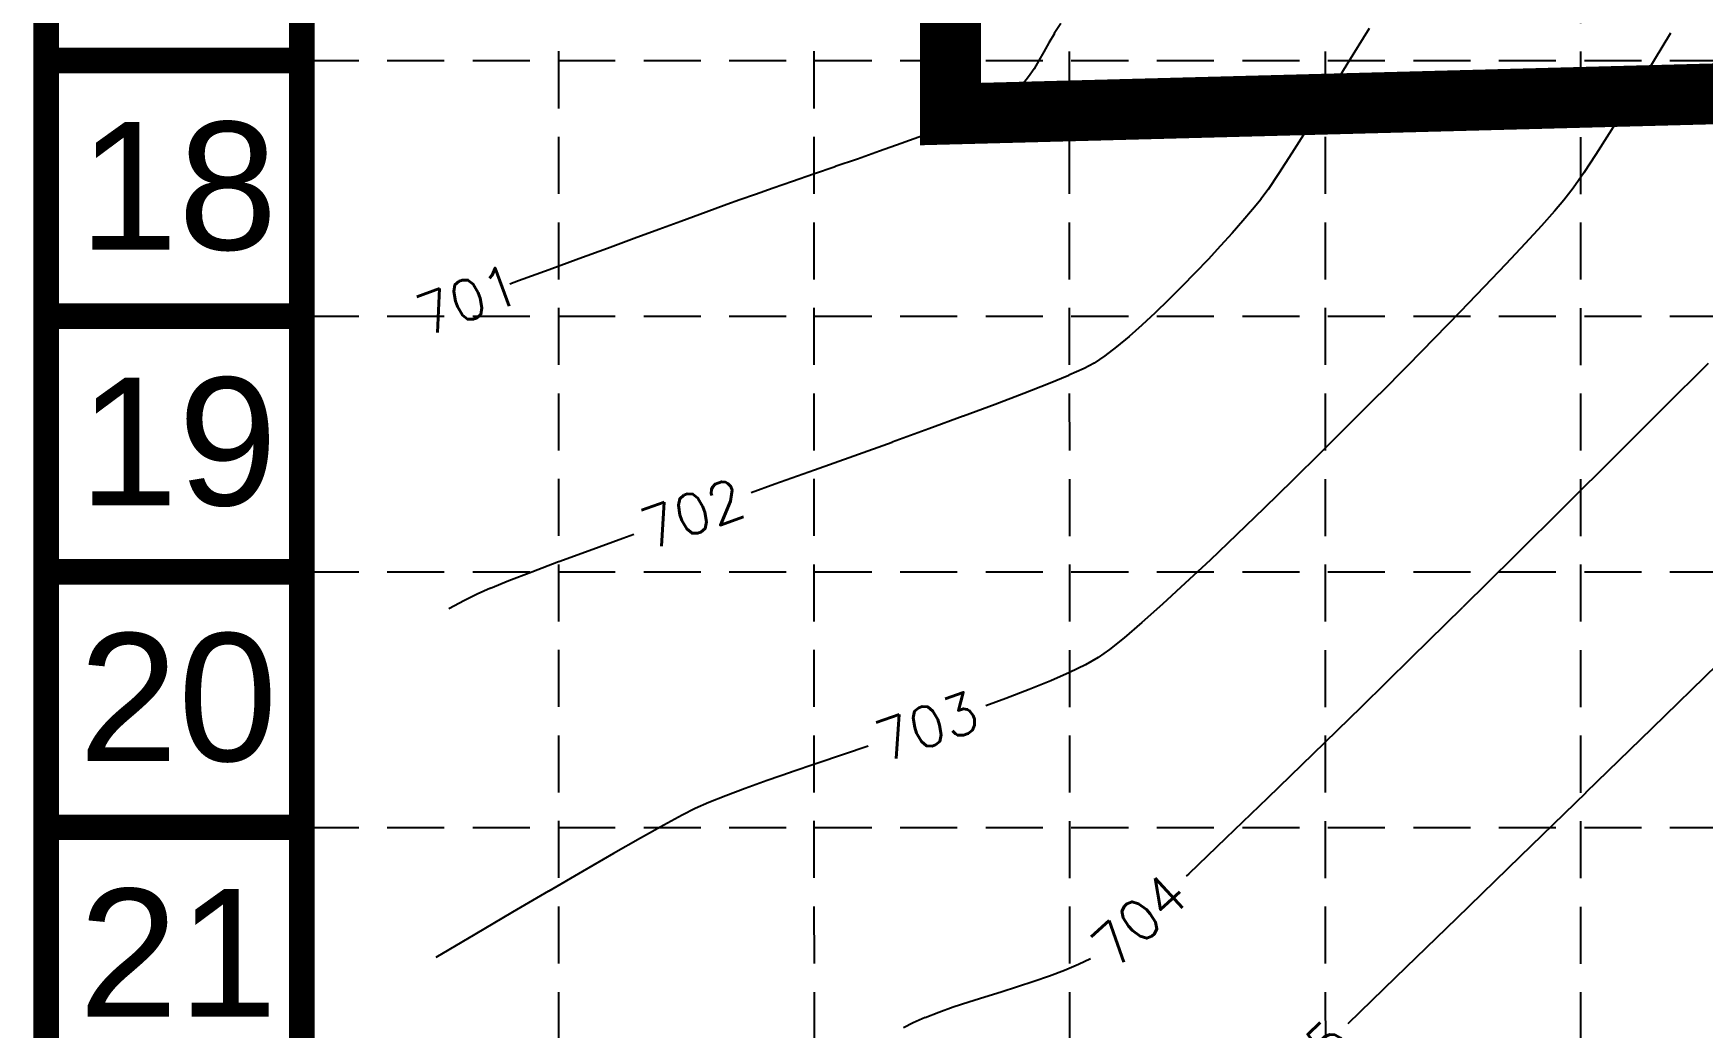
# Model space of a CAD drawing. Extents: x 5513 to 6525, y 3862 to 5479.
# Drawn here: x 5513.3 to 5678, y 4928.2 to 5026.3 of the extents above; entities that cross this region are included whole.
import ezdxf
from ezdxf.enums import TextEntityAlignment as Align

# ---------------------------------------------------------------- set-up
doc = ezdxf.new("R2010")
doc.units = 0
doc.header["$LTSCALE"] = 50
doc.header["$MEASUREMENT"] = 0
doc.linetypes.add('DASH', pattern=[0.375, 0.25, -0.125])
doc.linetypes.add('HIDDEN', pattern=[0.375, 0.25, -0.125])
for name, color, linetype in [('BASE', 7, 'Continuous'), ('CONT-MJR', 6, 'Continuous'), ('CONT-MNR', 14, 'Continuous'), ('GRID', 254, 'HIDDEN'), ('LIMITS OF DISTURBANCE', 1, 'DASH')]:
    doc.layers.add(name, color=color, linetype=linetype)
doc.styles.add('L80', font='simplex', dxfattribs={"height": 4})
doc.styles.get("Standard").update_dxf_attribs({"font": 'ARIAL.TTF'})

msp = doc.modelspace()

# ---------------------------------------------------------------- linework, layer by layer
at = {"layer": 'BASE', "const_width": 2.52}
for points in [[(6523.47, 3863.46), (6523.47, 5477.65), (5514.6, 5477.65), (5514.6, 3863.46)], [(6498.25, 3888.68), (6498.25, 5452.43), (5539.82, 5452.43), (5539.82, 3888.68)]]:
    msp.add_lwpolyline(points, close=True, dxfattribs=at)
for points in [[(5539.82, 5023.66), (5514.6, 5023.66)], [(5539.82, 4998.44), (5514.6, 4998.44)], [(5539.82, 4973.22), (5514.6, 4973.22)], [(5539.82, 4948), (5514.6, 4948)]]:
    msp.add_lwpolyline(points, dxfattribs=at)
at = {"layer": 'CONT-MJR', "color": 42, "extrusion": (0.697148, -0.716927, 0), "elevation": 400.59}
msp.add_lwpolyline([(7532.5, 705), (7523.45, 705)], dxfattribs=at)
at = {"layer": 'CONT-MJR', "color": 42, "extrusion": (0.697055, -0.717017, 0), "elevation": 399.62}
msp.add_lwpolyline([(7523.5, 705), (7514.39, 705)], dxfattribs=at)
at = {"layer": 'CONT-MJR', "color": 42, "elevation": 705}
msp.add_lwpolyline([(5666.51, 4951.41), (5660.04, 4945.13)], dxfattribs=at)
at = {"layer": 'CONT-MJR', "color": 42, "extrusion": (0.696831, -0.717235, 0), "elevation": 397.28}
msp.add_lwpolyline([(7505.5, 705), (7496.73, 705)], dxfattribs=at)
at = {"layer": 'CONT-MJR', "color": 42, "extrusion": (0.696686, -0.717377, 0), "elevation": 395.75}
msp.add_lwpolyline([(7496.81, 705), (7488.45, 705)], dxfattribs=at)
at = {"layer": 'CONT-MJR', "color": 42, "extrusion": (-0.696502, 0.717555, 0), "elevation": -393.83}
msp.add_lwpolyline([(-7488.55, 705), (-7481.99, 705)], dxfattribs=at)
at = {"layer": 'CONT-MNR', "color": 42}
for points, elevation in [([(5614.72, 5027.31), (5614.08, 5026.34)], 701), ([(5613.53, 5025.41), (5613.04, 5024.52)], 701), ([(5673.28, 5023.7), (5671.73, 5021.14)], 703), ([(5642.95, 5023.26), (5640.93, 5019.99)], 702), ([(5610.95, 5021.3), (5610.24, 5020.56)], 701), ([(5671.73, 5021.14), (5670.24, 5018.71)], 703), ([(5604.78, 5017.65), (5603, 5016.96)], 701), ([(5606.35, 5018.3), (5604.78, 5017.65)], 701), ([(5594.65, 5013.94), (5592.46, 5013.19)], 701), ([(5590.32, 5012.45), (5588.26, 5011.74)], 701), ([(5584.58, 5010.46), (5583.04, 5009.92)], 701), ([(5586.34, 5011.08), (5584.58, 5010.46)], 701), ([(5588.26, 5011.74), (5586.34, 5011.08)], 701), ([(5635.17, 5010.94), (5634.47, 5009.99)], 702), ([(5665.26, 5011.08), (5664.36, 5009.9)], 703), ([(5577.24, 5007.78), (5575.07, 5006.99)], 701), ([(5579.11, 5008.47), (5577.24, 5007.78)], 701), ([(5632.68, 5007.85), (5631.62, 5006.64)], 702), ([(5575.07, 5006.99), (5572.63, 5006.1)], 701), ([(5631.62, 5006.64), (5630.47, 5005.37)], 702), ([(5569.99, 5005.13), (5567.17, 5004.1)], 701), ([(5627.98, 5002.71), (5626.67, 5001.37)], 702), ([(5561.22, 5001.91), (5560.36, 5001.6)], 701), ([(5625.35, 5000.05), (5624.03, 4998.77)], 702), ([(5622.72, 4997.56), (5621.45, 4996.44)], 702), ([(5620.22, 4995.43), (5619.07, 4994.54)], 702), ([(5615.51, 4992.6), (5613.51, 4991.77)], 702), ([(5618, 4993.81), (5617.03, 4993.29)], 702), ([(5678.59, 4993.77), (5674.17, 4989.35)], 704), ([(5605.1, 4988.56), (5601.69, 4987.31)], 702), ([(5643.31, 4987.9), (5640.44, 4985.05)], 703), ([(5637.59, 4982.24), (5634.78, 4979.5)], 703), ([(5664.53, 4979.76), (5659.48, 4974.75)], 704), ([(5632.05, 4976.87), (5629.45, 4974.38)], 703), ([(5629.45, 4974.38), (5627, 4972.09)], 703), ([(5562.51, 4973.19), (5560.24, 4972.32)], 702), ([(5565.17, 4974.19), (5562.51, 4973.19)], 702), ([(5557.14, 4971.02), (5555.87, 4970.38)], 702), ([(5558.43, 4971.59), (5557.14, 4971.02)], 702), ([(5555.87, 4970.38), (5554.33, 4969.58)], 702), ([(5654.37, 4969.71), (5649.3, 4964.72)], 704), ([(5615.59, 4963.27), (5613.72, 4962.46)], 703), ([(5617.16, 4964.04), (5615.59, 4963.27)], 703), ([(5613.72, 4962.46), (5611.61, 4961.6)], 703), ([(5639.6, 4955.23), (5635.12, 4950.89)], 704), ([(5588.13, 4953.44), (5585.76, 4952.62)], 703), ([(5585.76, 4952.62), (5583.59, 4951.84)], 703), ([(5573.26, 4946.94), (5570.57, 4945.41)], 703), ([(5570.57, 4945.41), (5567.52, 4943.65)], 703), ([(5567.52, 4943.65), (5564.19, 4941.72)], 703), ([(5627.35, 4943.42), (5627.1, 4943.19)], 704), ([(5560.62, 4939.63), (5556.89, 4937.43)], 703), ([(5615.09, 4933.88), (5613.61, 4933.32)], 704), ([(5616.47, 4934.46), (5615.09, 4933.88)], 704), ([(5600.16, 4928.7), (5599.2, 4928.21)], 704)]:
    msp.add_lwpolyline(points, dxfattribs=dict(at, elevation=elevation))
at = {"layer": 'CONT-MNR', "color": 42, "extrusion": (0.860829, -0.508895, 0), "elevation": 2274.89}
msp.add_lwpolyline([(7183.8, 701), (7182.71, 701)], dxfattribs=at)
at = {"layer": 'CONT-MNR', "color": 42, "extrusion": (0.852006, -0.523531, 0), "elevation": 2177.99}
msp.add_lwpolyline([(7238.29, 702), (7234.12, 702)], dxfattribs=at)
at = {"layer": 'CONT-MNR', "color": 42, "extrusion": (0.856522, -0.51611, 0), "elevation": 2266.51}
msp.add_lwpolyline([(7234.04, 703), (7230.95, 703)], dxfattribs=at)
at = {"layer": 'CONT-MNR', "color": 42, "extrusion": (0.859699, -0.510801, 0), "elevation": 2259.02}
msp.add_lwpolyline([(7185.74, 701), (7184.79, 701)], dxfattribs=at)
at = {"layer": 'CONT-MNR', "color": 42, "extrusion": (0.873006, -0.487709, 0), "elevation": 2449.71}
msp.add_lwpolyline([(7123.96, 701), (7122.99, 701)], dxfattribs=at)
at = {"layer": 'CONT-MNR', "color": 42, "extrusion": (0.784861, -0.619671, 0), "elevation": 1292.26}
msp.add_lwpolyline([(7418.93, 701), (7417.97, 701)], dxfattribs=at)
at = {"layer": 'CONT-MNR', "color": 42, "extrusion": (0.830836, -0.556518, 0), "elevation": 1867.41}
msp.add_lwpolyline([(7296.38, 701), (7295.43, 701)], dxfattribs=at)
at = {"layer": 'CONT-MNR', "color": 42, "extrusion": (0.64863, -0.761104, 0), "elevation": -182.2}
msp.add_lwpolyline([(7526.46, 701), (7525.36, 701)], dxfattribs=at)
at = {"layer": 'CONT-MNR', "color": 42, "extrusion": (0.406863, -0.913489, 0), "elevation": -2303.15}
msp.add_lwpolyline([(7164.55, 701), (7163.1, 701)], dxfattribs=at)
at = {"layer": 'CONT-MNR', "color": 42, "extrusion": (0.450719, -0.892666, 0), "elevation": -1952.7}
msp.add_lwpolyline([(7269.04, 701), (7267.89, 701)], dxfattribs=at)
at = {"layer": 'CONT-MNR', "color": 42, "extrusion": (0.534469, -0.845188, 0), "elevation": -1244.67}
msp.add_lwpolyline([(7423.95, 701), (7423.13, 701)], dxfattribs=at)
at = {"layer": 'CONT-MNR', "color": 42, "extrusion": (0.849024, -0.528354, 0), "elevation": 2136.95}
msp.add_lwpolyline([(7242.5, 702), (7239.05, 702)], dxfattribs=at)
at = {"layer": 'CONT-MNR', "color": 42, "extrusion": (0.84813, -0.529789, 0), "elevation": 2150.24}
msp.add_lwpolyline([(7260.55, 703), (7257.88, 703)], dxfattribs=at)
at = {"layer": 'CONT-MNR', "color": 42, "extrusion": (0.846064, -0.533081, 0), "elevation": 2096.55}
msp.add_lwpolyline([(7250.86, 702), (7247.87, 702)], dxfattribs=at)
at = {"layer": 'CONT-MNR', "color": 42, "extrusion": (0.335415, -0.942071, 0), "elevation": -2846.95}
msp.add_lwpolyline([(6956.9, 701), (6954.62, 701)], dxfattribs=at)
at = {"layer": 'CONT-MNR', "color": 42, "extrusion": (0.341801, -0.939773, 0), "elevation": -2799.67}
msp.add_lwpolyline([(6978.27, 701), (6976.06, 701)], dxfattribs=at)
at = {"layer": 'CONT-MNR', "color": 42, "extrusion": (0.350584, -0.936531, 0), "elevation": -2734.21}
msp.add_lwpolyline([(7006.25, 701), (7004.17, 701)], dxfattribs=at)
at = {"layer": 'CONT-MNR', "color": 42, "extrusion": (0.842378, -0.538888, 0), "elevation": 2071.98}
msp.add_lwpolyline([(7280.61, 703), (7278.17, 703)], dxfattribs=at)
at = {"layer": 'CONT-MNR', "color": 42, "extrusion": (-0.330833, 0.943689, 0), "elevation": 2880.71}
msp.add_lwpolyline([(-6940.71, 701), (-6938.39, 701)], dxfattribs=at)
at = {"layer": 'CONT-MNR', "color": 42, "extrusion": (0.841059, -0.540943, 0), "elevation": 2028.91}
msp.add_lwpolyline([(7267.1, 702), (7264.65, 702)], dxfattribs=at)
at = {"layer": 'CONT-MNR', "color": 42, "extrusion": (0.833796, -0.552072, 0), "elevation": 1957.24}
msp.add_lwpolyline([(7309.86, 703), (7307.7, 703)], dxfattribs=at)
at = {"layer": 'CONT-MNR', "color": 42, "extrusion": (-0.325905, 0.945402, 0), "elevation": 2916.87}
msp.add_lwpolyline([(-6920.95, 701), (-6918.68, 701)], dxfattribs=at)
at = {"layer": 'CONT-MNR', "color": 42, "extrusion": (0.831542, -0.555462, 0), "elevation": 1902.49}
msp.add_lwpolyline([(7298.78, 702), (7296.93, 702)], dxfattribs=at)
at = {"layer": 'CONT-MNR', "color": 42, "extrusion": (0.820296, -0.571939, 0), "elevation": 1781.16}
msp.add_lwpolyline([(7352.6, 703), (7350.76, 703)], dxfattribs=at)
at = {"layer": 'CONT-MNR', "color": 42, "extrusion": (0.3458, -0.938308, 0), "elevation": -2770.23}
msp.add_lwpolyline([(6968.47, 701), (6966.85, 701)], dxfattribs=at)
at = {"layer": 'CONT-MNR', "color": 42, "extrusion": (0.348711, -0.93723, 0), "elevation": -2748.59}
msp.add_lwpolyline([(6978.24, 701), (6977.04, 701)], dxfattribs=at)
at = {"layer": 'CONT-MNR', "color": 42, "extrusion": (-0.343944, 0.93899, 0), "elevation": 2784.01}
msp.add_lwpolyline([(-6965.55, 701), (-6964.18, 701)], dxfattribs=at)
at = {"layer": 'CONT-MNR', "color": 42, "extrusion": (0.76107, -0.64867, 0), "elevation": 1038.42}
msp.add_lwpolyline([(7466.55, 702), (7465.08, 702)], dxfattribs=at)
at = {"layer": 'CONT-MNR', "color": 42, "extrusion": (0.771829, -0.635831, 0), "elevation": 1163.34}
msp.add_lwpolyline([(7449.43, 702), (7448.11, 702)], dxfattribs=at)
at = {"layer": 'CONT-MNR', "color": 42, "extrusion": (0.746161, -0.665766, 0), "elevation": 891.15}
msp.add_lwpolyline([(7507.89, 703), (7505.96, 703)], dxfattribs=at)
at = {"layer": 'CONT-MNR', "color": 42, "extrusion": (0.763527, -0.645776, 0), "elevation": 1089.62}
msp.add_lwpolyline([(7483.1, 703), (7481.66, 703)], dxfattribs=at)
at = {"layer": 'CONT-MNR', "color": 42, "extrusion": (0.736059, -0.676918, 0), "elevation": 778.1}
msp.add_lwpolyline([(7518.51, 703), (7516.13, 703)], dxfattribs=at)
at = {"layer": 'CONT-MNR', "color": 42, "extrusion": (0.343432, -0.939177, 0), "elevation": -2787.79}
msp.add_lwpolyline([(6952.95, 701), (6950.13, 701)], dxfattribs=at)
at = {"layer": 'CONT-MNR', "color": 42, "extrusion": (0.729265, -0.684231, 0), "elevation": 703.04}
msp.add_lwpolyline([(7523.53, 703), (7520.75, 703)], dxfattribs=at)
at = {"layer": 'CONT-MNR', "color": 42, "extrusion": (0.344014, -0.938965, 0), "elevation": -2783.49}
msp.add_lwpolyline([(6948.86, 701), (6945.73, 701)], dxfattribs=at)
at = {"layer": 'CONT-MNR', "color": 42, "extrusion": (0.725744, -0.687965, 0), "elevation": 642.79}
msp.add_lwpolyline([(7504.38, 702), (7502.54, 702)], dxfattribs=at)
at = {"layer": 'CONT-MNR', "color": 42, "extrusion": (0.734534, -0.678572, 0), "elevation": 739.27}
msp.add_lwpolyline([(7497.29, 702), (7495.49, 702)], dxfattribs=at)
at = {"layer": 'CONT-MNR', "color": 42, "extrusion": (0.344572, -0.93876, 0), "elevation": -2779.36}
msp.add_lwpolyline([(6947.38, 701), (6944.16, 701)], dxfattribs=at)
at = {"layer": 'CONT-MNR', "color": 42, "extrusion": (0.724221, -0.689568, 0), "elevation": 647.79}
msp.add_lwpolyline([(7525.71, 703), (7522.6, 703)], dxfattribs=at)
at = {"layer": 'CONT-MNR', "color": 42, "extrusion": (0.705792, -0.70842, 0), "elevation": 428.19}
msp.add_lwpolyline([(7515.97, 702), (7514.1, 702)], dxfattribs=at)
at = {"layer": 'CONT-MNR', "color": 42, "extrusion": (0.720182, -0.693785, 0), "elevation": 603.86}
msp.add_lwpolyline([(7526.25, 703), (7522.85, 703)], dxfattribs=at)
at = {"layer": 'CONT-MNR', "color": 42, "extrusion": (-0.679269, 0.733889, 0), "elevation": -151.68}
msp.add_lwpolyline([(-7522.92, 702), (-7521.14, 702)], dxfattribs=at)
at = {"layer": 'CONT-MNR', "color": 42, "extrusion": (0.716742, -0.697339, 0), "elevation": 566.64}
msp.add_lwpolyline([(7525.75, 703), (7522.11, 703)], dxfattribs=at)
at = {"layer": 'CONT-MNR', "color": 42, "extrusion": (0.638815, -0.769361, 0), "elevation": -253}
msp.add_lwpolyline([(7516.72, 702), (7515.13, 702)], dxfattribs=at)
at = {"layer": 'CONT-MNR', "color": 42, "extrusion": (0.713649, -0.700504, 0), "elevation": 533.35}
msp.add_lwpolyline([(7524.55, 703), (7520.73, 703)], dxfattribs=at)
at = {"layer": 'CONT-MNR', "color": 42, "extrusion": (0.565809, -0.824536, 0), "elevation": -938.86}
msp.add_lwpolyline([(7459.08, 702), (7457.79, 702)], dxfattribs=at)
at = {"layer": 'CONT-MNR', "color": 42, "extrusion": (-0.411649, 0.911343, 0), "elevation": 2238.35}
msp.add_lwpolyline([(-7174.52, 702), (-7172.86, 702)], dxfattribs=at)
at = {"layer": 'CONT-MNR', "color": 42, "extrusion": (0.710733, -0.703462, 0), "elevation": 502.11}
msp.add_lwpolyline([(7522.88, 703), (7518.94, 703)], dxfattribs=at)
at = {"layer": 'CONT-MNR', "color": 42, "extrusion": (0.356438, -0.934319, 0), "elevation": -2663.01}
msp.add_lwpolyline([(7021.44, 702), (7018.42, 702)], dxfattribs=at)
at = {"layer": 'CONT-MNR', "color": 42, "extrusion": (0.366809, -0.930296, 0), "elevation": -2584.74}
msp.add_lwpolyline([(7053.25, 702), (7050.63, 702)], dxfattribs=at)
at = {"layer": 'CONT-MNR', "color": 42, "extrusion": (0.707863, -0.70635, 0), "elevation": 471.48}
msp.add_lwpolyline([(7520.92, 703), (7516.9, 703)], dxfattribs=at)
at = {"layer": 'CONT-MNR', "color": 42, "extrusion": (0.349402, -0.936973, 0), "elevation": -2715.71}
msp.add_lwpolyline([(6998.2, 702), (6994.84, 702)], dxfattribs=at)
at = {"layer": 'CONT-MNR', "color": 42, "extrusion": (-0.705933, 0.708279, 0), "elevation": -471.73}
msp.add_lwpolyline([(-7541.04, 704), (-7534.39, 704)], dxfattribs=at)
at = {"layer": 'CONT-MNR', "color": 42, "extrusion": (0.338434, -0.94099, 0), "elevation": -2797.19}
msp.add_lwpolyline([(6955.16, 702), (6951.15, 702)], dxfattribs=at)
at = {"layer": 'CONT-MNR', "color": 42, "extrusion": (0.340926, -0.94009, 0), "elevation": -2778.76}
msp.add_lwpolyline([(6966.4, 702), (6962.55, 702)], dxfattribs=at)
at = {"layer": 'CONT-MNR', "color": 42, "extrusion": (0.336753, -0.941593, 0), "elevation": -2809.6}
msp.add_lwpolyline([(6946.14, 702), (6942.02, 702)], dxfattribs=at)
at = {"layer": 'CONT-MNR', "color": 42, "extrusion": (0.70179, -0.712384, 0), "elevation": 407.14}
msp.add_lwpolyline([(7516.62, 703), (7512.61, 703)], dxfattribs=at)
at = {"layer": 'CONT-MNR', "color": 42, "extrusion": (-0.704768, 0.709438, 0), "elevation": -459.35}
msp.add_lwpolyline([(-7535.15, 704), (-7528.21, 704)], dxfattribs=at)
at = {"layer": 'CONT-MNR', "color": 42, "extrusion": (0.335754, -0.94195, 0), "elevation": -2816.97}
msp.add_lwpolyline([(6939.04, 702), (6934.88, 702)], dxfattribs=at)
at = {"layer": 'CONT-MNR', "color": 42, "extrusion": (0.335372, -0.942086, 0), "elevation": -2819.78}
msp.add_lwpolyline([(6933.74, 702), (6931.25, 702)], dxfattribs=at)
at = {"layer": 'CONT-MNR', "color": 42, "extrusion": (0.69439, -0.719599, 0), "elevation": 329.49}
msp.add_lwpolyline([(7512.49, 703), (7508.7, 703)], dxfattribs=at)
at = {"layer": 'CONT-MNR', "color": 42, "extrusion": (0.340703, -0.940171, 0), "elevation": -2780.53}
msp.add_lwpolyline([(6933.66, 702), (6930.14, 702)], dxfattribs=at)
at = {"layer": 'CONT-MNR', "color": 42, "extrusion": (0.33811, -0.941107, 0), "elevation": -2799.64}
msp.add_lwpolyline([(6927.13, 702), (6925.97, 702)], dxfattribs=at)
at = {"layer": 'CONT-MNR', "color": 42, "extrusion": (0.344612, -0.938745, 0), "elevation": -2751.67}
msp.add_lwpolyline([(6941.66, 702), (6938.45, 702)], dxfattribs=at)
at = {"layer": 'CONT-MNR', "color": 42, "extrusion": (0.702522, -0.711662, 0), "elevation": 435.57}
msp.add_lwpolyline([(7522.51, 704), (7515.34, 704)], dxfattribs=at)
at = {"layer": 'CONT-MNR', "color": 42, "extrusion": (0.374907, -0.927062, 0), "elevation": -2525.07}
msp.add_lwpolyline([(7018.85, 702), (7016.9, 702)], dxfattribs=at)
at = {"layer": 'CONT-MNR', "color": 42, "extrusion": (0.676497, -0.736446, 0), "elevation": 144.97}
msp.add_lwpolyline([(7507.58, 703), (7504.52, 703)], dxfattribs=at)
at = {"layer": 'CONT-MNR', "color": 42, "extrusion": (0.666353, -0.745636, 0), "elevation": 42.24}
msp.add_lwpolyline([(7505.8, 703), (7503.09, 703)], dxfattribs=at)
at = {"layer": 'CONT-MNR', "color": 42, "extrusion": (0.651495, -0.758653, 0), "elevation": -105.97}
msp.add_lwpolyline([(7502.46, 703), (7500.15, 703)], dxfattribs=at)
at = {"layer": 'CONT-MNR', "color": 42, "extrusion": (-0.627353, 0.778735, 0), "elevation": 341.42}
msp.add_lwpolyline([(-7493.12, 703), (-7491.27, 703)], dxfattribs=at)
at = {"layer": 'CONT-MNR', "color": 42, "extrusion": (0.495722, -0.868481, 0), "elevation": -1526.62}
msp.add_lwpolyline([(7340.63, 703), (7339.18, 703)], dxfattribs=at)
at = {"layer": 'CONT-MNR', "color": 42, "extrusion": (-0.580961, 0.813932, 0), "elevation": 776.89}
msp.add_lwpolyline([(-7458.69, 703), (-7457.33, 703)], dxfattribs=at)
at = {"layer": 'CONT-MNR', "color": 42, "extrusion": (-0.700004, 0.714139, 0), "elevation": -409.03}
msp.add_lwpolyline([(-7509.71, 704), (-7502.78, 704)], dxfattribs=at)
at = {"layer": 'CONT-MNR', "color": 42, "extrusion": (-0.356195, 0.934412, 0), "elevation": 2637.35}
msp.add_lwpolyline([(-7010.85, 703), (-7008.37, 703)], dxfattribs=at)
at = {"layer": 'CONT-MNR', "color": 42, "extrusion": (0.342963, -0.939349, 0), "elevation": -2736.07}
msp.add_lwpolyline([(6970.42, 703), (6968.33, 703)], dxfattribs=at)
at = {"layer": 'CONT-MNR', "color": 42, "extrusion": (-0.698471, 0.715639, 0), "elevation": -392.94}
msp.add_lwpolyline([(-7503.64, 704), (-7496.99, 704)], dxfattribs=at)
at = {"layer": 'CONT-MNR', "color": 42, "extrusion": (0.319111, -0.947717, 0), "elevation": -2911.23}
msp.add_lwpolyline([(6882.11, 703), (6879.33, 703)], dxfattribs=at)
at = {"layer": 'CONT-MNR', "color": 42, "extrusion": (0.318132, -0.948046, 0), "elevation": -2918.35}
msp.add_lwpolyline([(6881.66, 703), (6879.1, 703)], dxfattribs=at)
at = {"layer": 'CONT-MNR', "color": 42, "extrusion": (0.322168, -0.946683, 0), "elevation": -2889.02}
msp.add_lwpolyline([(6888.69, 703), (6886.02, 703)], dxfattribs=at)
at = {"layer": 'CONT-MNR', "color": 42, "extrusion": (0.350234, -0.936662, 0), "elevation": -2682.64}
msp.add_lwpolyline([(6964.24, 703), (6962.17, 703)], dxfattribs=at)
at = {"layer": 'CONT-MNR', "color": 42, "extrusion": (0.453847, -0.89108, 0), "elevation": -1878.87}
msp.add_lwpolyline([(7217.5, 703), (7216.05, 703)], dxfattribs=at)
at = {"layer": 'CONT-MNR', "color": 42, "extrusion": (0.405593, -0.914054, 0), "elevation": -2261.78}
msp.add_lwpolyline([(7108.28, 703), (7106.81, 703)], dxfattribs=at)
at = {"layer": 'CONT-MNR', "color": 42, "extrusion": (0.37133, -0.928501, 0), "elevation": -2524.49}
msp.add_lwpolyline([(7021.07, 703), (7019.28, 703)], dxfattribs=at)
at = {"layer": 'CONT-MNR', "color": 42, "extrusion": (0.694239, -0.719745, 0), "elevation": 348.74}
msp.add_lwpolyline([(7492.95, 704), (7487.24, 704)], dxfattribs=at)
at = {"layer": 'CONT-MNR', "color": 42, "extrusion": (0.487929, -0.872883, 0), "elevation": -1598.75}
msp.add_lwpolyline([(7281.18, 703), (7278.56, 703)], dxfattribs=at)
at = {"layer": 'CONT-MNR', "color": 42, "extrusion": (0.476627, -0.879106, 0), "elevation": -1692.55}
msp.add_lwpolyline([(7262.01, 703), (7259.95, 703)], dxfattribs=at)
at = {"layer": 'CONT-MNR', "color": 42, "extrusion": (0.691024, -0.722832, 0), "elevation": 315.37}
msp.add_lwpolyline([(7488.72, 704), (7483.65, 704)], dxfattribs=at)
at = {"layer": 'CONT-MNR', "color": 42, "extrusion": (0.505011, -0.863113, 0), "elevation": -1455.29}
msp.add_lwpolyline([(7298.14, 703), (7294.01, 703)], dxfattribs=at)
at = {"layer": 'CONT-MNR', "color": 42, "extrusion": (0.508628, -0.860986, 0), "elevation": -1424.67}
msp.add_lwpolyline([(7295.72, 703), (7291.25, 703)], dxfattribs=at)
at = {"layer": 'CONT-MNR', "color": 42, "extrusion": (0.433454, -0.901176, 0), "elevation": -2012.33}
msp.add_lwpolyline([(7201.6, 704), (7200.29, 704)], dxfattribs=at)
at = {"layer": 'CONT-MNR', "color": 42, "extrusion": (-0.326943, 0.945044, 0), "elevation": 2826.88}
msp.add_lwpolyline([(-6918.02, 704), (-6916.38, 704)], dxfattribs=at)
at = {"layer": 'CONT-MNR', "color": 42, "extrusion": (0.298237, -0.954492, 0), "elevation": -3034.56}
msp.add_lwpolyline([(6824.42, 704), (6822.72, 704)], dxfattribs=at)
at = {"layer": 'CONT-MNR', "color": 42, "extrusion": (0.301125, -0.953585, 0), "elevation": -3013.89}
msp.add_lwpolyline([(6835.27, 704), (6833.57, 704)], dxfattribs=at)
at = {"layer": 'CONT-MNR', "color": 42, "extrusion": (0.310518, -0.950568, 0), "elevation": -2946.3}
msp.add_lwpolyline([(6866.35, 704), (6864.67, 704)], dxfattribs=at)
at = {"layer": 'CONT-MNR', "color": 42, "extrusion": (0.36039, -0.932802, 0), "elevation": -2579.32}
msp.add_lwpolyline([(7002.82, 704), (7001.39, 704)], dxfattribs=at)
at = {"layer": 'CONT-MNR', "color": 42, "extrusion": (-0.331285, 0.943531, 0), "elevation": 2795.28}
msp.add_lwpolyline([(-6920.97, 704), (-6919.45, 704)], dxfattribs=at)
at = {"layer": 'CONT-MNR', "color": 42, "extrusion": (0.312466, -0.949929, 0), "elevation": -2932.29}
msp.add_lwpolyline([(6865.65, 704), (6864.04, 704)], dxfattribs=at)
at = {"layer": 'CONT-MNR', "color": 42, "extrusion": (0.301842, -0.953358, 0), "elevation": -3008.75}
msp.add_lwpolyline([(6834.15, 704), (6832.49, 704)], dxfattribs=at)
at = {"layer": 'CONT-MNR', "color": 42, "extrusion": (-0.403247, 0.915091, 0), "elevation": 2251.97}
msp.add_lwpolyline([(-7113.44, 704), (-7112.14, 704)], dxfattribs=at)
at = {"layer": 'GRID', "color": 253, "linetype": 'HIDDEN', "ltscale": 0.45}
for p, q in [((5565.27, 3989.57), (5565.14, 5451.48)), ((5590.6, 3989.57), (5590.29, 5451.47)), ((5615.75, 3989.56), (5615.52, 5451.41)), ((5641.11, 3989.56), (5640.71, 5451.37)), ((5666.1, 3989.55), (5665.99, 5451.56)), ((5539.82, 5023.66), (6498.25, 5023.66)), ((5539.82, 4998.44), (6498.25, 4998.44)), ((5539.82, 4973.22), (6498.25, 4973.22)), ((5539.82, 4948), (6498.25, 4948))]:
    msp.add_line(p, q, dxfattribs=at)
at = {"layer": 'LIMITS OF DISTURBANCE', "const_width": 6}
msp.add_lwpolyline([(5572.94, 5127.47), (5544.79, 5069.15), (5566.76, 5054.06), (5603.83, 5054.74), (5603.83, 5018.38), (5855.58, 5025.04), (5860.92, 4528.11), (5834.73, 4513.84), (5868.47, 4470.16), (6224.01, 4479.15), (6251.13, 4517.26), (6223.92, 4532.51), (6207.07, 5065.3), (6308.13, 5070.35), (6318.95, 5080.45), (6280.74, 5136.71)], close=True, dxfattribs=at)

# ---------------------------------------------------------------- texts
at = {"layer": 'BASE'}
for s, p in [('18', (5527.62, 5011.3)), ('19', (5527.62, 4986.08)), ('20', (5527.62, 4960.85)), ('21', (5527.62, 4935.63))]:
    msp.add_text(s, height=12.611, dxfattribs=at).set_placement(p, align=Align.MIDDLE_CENTER)
at = {"layer": 'CONT-MJR', "color": 42, "insert": (5633.55, 4922.2, 705), "char_height": 4, "width": 15.0476, "attachment_point": 1, "rotation": 44.1276, "style": 'L80'}
msp.add_mtext('\\Fsimplex.shx;\\W1.0000000000;\\T1.0000000000;\\o\\l705', dxfattribs=at)
at = {"layer": 'CONT-MNR', "color": 42, "char_height": 4, "attachment_point": 1, "style": 'L80'}
for s, insert, width, rotation in [('\\Fsimplex.shx;\\W1.0000000000;\\T1.0000000000;\\o\\l701', (5550.69, 5000.16, 701), 14.2857, 20.2596), ('\\Fsimplex.shx;\\W1.0000000000;\\T1.0000000000;\\o\\l702', (5572.85, 4979.11, 702), 15.0476, 19.6623), ('\\Fsimplex.shx;\\W1.0000000000;\\T1.0000000000;\\o\\l703', (5596.02, 4958.18, 703), 15.0476, 19.0513), ('\\Fsimplex.shx;\\W1.0000000000;\\T1.0000000000;\\o\\l704', (5617.34, 4936.84, 704), 15.0476, 42.7357)]:
    msp.add_mtext(s, dxfattribs=dict(at, insert=insert, width=width, rotation=rotation))

doc.saveas('drawing.dxf')
